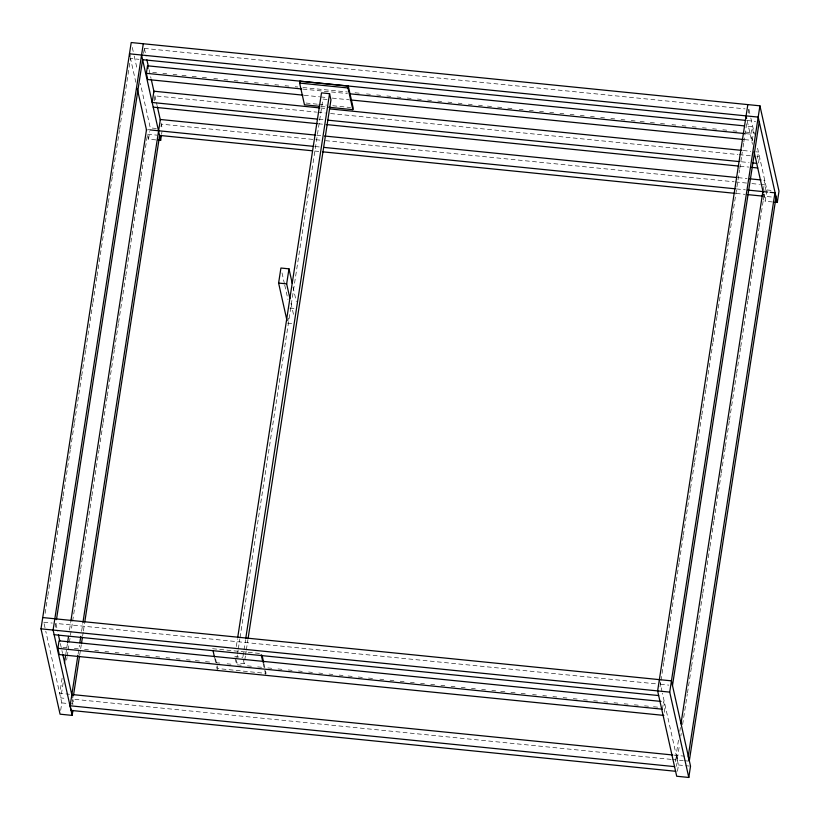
<?xml version="1.0" encoding="UTF-8"?>
<svg xmlns="http://www.w3.org/2000/svg" width="820" height="820" viewBox="0 0 820 820"><rect width="100%" height="100%" fill="white"/><g stroke="black" fill="none" stroke-linecap="round" stroke-linejoin="round"><path stroke-width="0.61" stroke-dasharray="4.1 3.07" d="M45.141 613.36L47.662 596.929M47.857 595.668L54.858 550.169M55.053 548.898L58.948 523.621M59.142 522.361L63.027 497.074M63.222 495.813L70.223 450.303M70.417 449.042L74.312 423.766M74.507 422.495L81.508 376.995M81.703 375.734L85.587 350.447M85.782 349.187L92.783 303.687M92.978 302.416L96.862 277.139M97.057 275.879L104.068 230.369M104.253 229.108L108.148 203.821M108.342 202.56L112.227 177.284M112.422 176.013L119.423 130.513M119.617 129.252L123.512 103.966M123.707 102.705L130.513 58.466L138.98 59.317M55.288 627.187L55.862 623.425L656.584 683.9M143.561 53.423L144.146 49.661M62.115 678.13L59.778 693.289L69.454 694.263M65.805 654.104L67.363 643.997M69.505 630.088L70.663 622.513M63.15 682.783L60.813 697.953L66.861 698.558M66.656 660.028L67.045 657.496M67.24 656.236L68.009 651.182M68.204 649.911L69.177 643.597M69.372 642.337L76.373 596.827M76.567 595.566L80.462 570.279M80.657 569.018L87.658 523.519M87.853 522.248L91.737 496.971M91.932 495.71L98.933 450.2M99.128 448.94L103.023 423.663M103.217 422.392L107.102 397.116M107.297 395.855L114.298 350.345M114.492 349.084L118.387 323.797M118.582 322.537L125.583 277.037M125.778 275.766L129.662 250.489M129.857 249.229L136.858 203.719M137.053 202.458L140.938 177.181M141.132 175.91L147.169 136.725M154.17 100.87L154.949 95.858L316.582 112.135M60.659 710.417L61.807 702.904L45.776 631.164M155.8 139.892L148.553 139.154L149.701 131.641M78.095 654.063L79.448 645.217M81.59 631.308L82.758 623.723M72.139 704.175L73.298 696.641M79.714 654.924L80.493 649.87M80.688 648.61L81.272 644.817M82.635 635.961L83.22 632.169M83.414 630.908L84.573 623.323M160.997 126.649L161.376 124.148L320.466 140.159M161.601 134.111L161.991 131.6M236.324 646.498L237.492 638.913M287.953 320.64L288.332 318.129M245.385 656.041L244.216 663.626L236.16 662.816L236.549 660.284M236.744 659.024L237.328 655.231M237.523 653.96L238.107 650.178M238.302 648.907L239.85 638.8M240.045 637.529L322.895 99.066L327.498 99.527M244.216 663.626L242.833 657.414L243.806 651.101M244.001 649.829L245.549 639.723M245.58 654.78L246.164 650.988M246.359 649.717L247.917 639.61M660.018 686.791L660.787 681.748M660.981 680.487L663.708 662.796M663.903 661.525L667.787 636.248M667.982 634.987L674.983 589.477M675.178 588.217L679.073 562.94M679.268 561.669L683.152 536.393M683.347 535.132L690.348 489.622M690.543 488.361L694.437 463.085M694.632 461.814L701.633 416.314M701.828 415.043L705.712 389.766M705.907 388.506L712.908 342.996M713.103 341.735L716.998 316.458M717.192 315.188L721.077 289.911M721.272 288.65L728.273 243.14M728.467 241.879L732.362 216.603M732.547 215.332L739.558 169.832M739.753 168.561L742.274 152.13M743.053 147.077L743.637 143.285M743.832 142.024L746.753 123.061M748.291 113.016L748.875 109.255M662.427 709.197L663.585 701.674L664.969 707.885L664.2 712.898M744.642 139.615L752.278 140.384L750.894 134.172L752.053 126.659L745.687 126.013M752.278 140.384L753.436 132.861L752.053 126.659M757.475 158.321L758.438 152.059L755.896 151.802M758.52 162.975L759.484 156.712L756.932 156.456M678.458 740.163L676.121 755.333L677.166 759.986L679.493 744.816M679.821 731.317L680.395 727.524M675.444 761.626L676.408 755.364L677.443 760.017L676.479 766.28M763.328 190.363L764.875 180.338L762.333 180.082M680.856 735.97L681.246 733.449M682.609 724.593L687.273 694.263M687.467 692.992L691.362 667.716M691.557 666.455L698.558 620.945M698.753 619.684L702.637 594.408M702.832 593.137L709.833 547.637M710.028 546.376L713.912 521.089M714.107 519.829L721.118 474.319M721.303 473.058L725.198 447.781M725.392 446.51L729.277 421.234M729.472 419.973L736.473 374.463M736.668 373.202L740.562 347.926M740.757 346.655L747.758 301.155M747.953 299.894L751.837 274.608M752.032 273.347L759.033 227.837M759.228 226.576L763.123 201.3M763.317 200.029L763.902 196.246L772.358 197.097M677.474 771.241L678.437 764.968L662.406 693.228M772.43 201.956L765.173 201.228L766.905 189.953L757.506 147.897M144.34 48.411L745.052 108.875M747.133 120.53L755.599 121.391M152.725 72.396L156.538 72.775M162.903 73.421L166.726 73.8M173.082 74.446L176.905 74.825M181.999 75.337L187.083 75.85M192.177 76.362L197.272 76.875M202.355 77.387L207.45 77.9M213.815 78.546L217.628 78.925M223.993 79.571L227.816 79.95M234.171 80.596L237.995 80.975M244.36 81.621L248.173 82M254.538 82.646L258.361 83.025M264.716 83.671L268.54 84.05M274.905 84.696L278.718 85.075M285.083 85.721L288.906 86.1M295.261 86.746L297.814 87.002M302.898 87.514L347.444 91.994M355.08 92.762L360.175 93.275M366.54 93.921L370.353 94.3M376.718 94.946L380.541 95.325M386.896 95.971L390.72 96.35M397.085 96.996L400.898 97.375M407.263 98.021L411.086 98.4M417.441 99.046L421.265 99.425M427.63 100.071L431.443 100.45M437.808 101.096L441.631 101.475M447.986 102.121L451.81 102.5M458.175 103.146L461.988 103.525M468.353 104.171L472.176 104.55M478.531 105.196L482.355 105.575M487.449 106.087L492.533 106.6M497.627 107.112L502.721 107.625M507.805 108.137L512.9 108.65M519.265 109.296L523.078 109.675M529.443 110.321L533.266 110.7M539.621 111.346L543.445 111.725M549.81 112.371L553.623 112.75M559.988 113.385L563.801 113.775M570.166 114.41L573.99 114.8M580.355 115.435L584.168 115.825M590.533 116.46L594.346 116.85M600.711 117.485L604.535 117.875M610.9 118.51L614.713 118.9M621.078 119.535L624.891 119.925M631.256 120.56L635.08 120.95M640.164 121.462L645.258 121.975M650.352 122.487L655.436 123M660.53 123.512L665.625 124.025M671.99 124.66L675.803 125.05M682.168 125.685L685.981 126.075M692.346 126.71L696.17 127.1M702.535 127.735L706.348 128.125M712.713 128.761L716.526 129.15M722.891 129.785L726.715 130.175M733.08 130.81L736.893 131.2M745.8 132.092L753.436 132.861M302.908 89.083L347.444 93.562M745.8 133.66L750.894 134.172M304.292 95.284L319.564 96.821M320.835 96.955L327.2 97.59M332.295 98.103L348.838 99.773M306.044 103.043L317.494 104.201M318.765 104.324L326.401 105.093M332.766 105.739L350.581 107.533M321.02 106.467L326.114 106.979M320.63 107.984L325.714 108.496M743.166 150.521L750.802 151.29M317.853 112.258L325.489 113.027M330.573 113.539L737.846 154.539M739.117 154.662L750.566 155.821M318.898 119.259L323.982 119.771M741.434 161.796L749.07 162.565M318.662 123.789L322.475 124.179M739.927 166.193L748.834 167.085M316.879 135.249L320.702 135.628M738.143 177.653L747.061 178.545M325.56 140.671L734.095 181.794M735.366 181.917L746.825 183.075M751.919 183.588L759.556 184.357M760.827 184.479L765.911 184.992L764.178 196.267L763.656 193.94M156.333 128.494L150.285 127.879L140.333 83.353M766.905 189.953L772.952 190.558M147.723 129.673L150.142 129.908M315.146 146.524L320.241 147.036M736.411 188.928L745.318 189.82M147.559 134.203L157.225 135.177M314.911 151.044L318.734 151.434M736.186 193.448L745.093 194.35M289.88 308.105L294.482 308.576M287.564 323.141L292.176 323.603M43.778 622.216L52.234 623.067M660.397 684.28L668.864 685.13M212.595 648.702L260.955 653.571M234.766 656.605L242.833 657.414M62.976 647.287L68.07 647.8M74.436 648.446L78.248 648.825M84.614 649.471L88.437 649.85M94.792 650.496L98.615 650.875M104.98 651.521L108.793 651.9M115.159 652.546L118.982 652.925M125.337 653.571L129.16 653.95M135.525 654.596L139.338 654.975M145.704 655.621L149.527 656M155.882 656.646L159.705 657.025M166.071 657.671L169.883 658.05M176.249 658.696L180.072 659.075M186.427 659.721L190.25 660.1M195.344 660.612L200.428 661.125M205.523 661.637L210.617 662.15M215.701 662.662L220.795 663.175M227.16 663.81L230.973 664.2M237.339 664.835L241.162 665.225M247.517 665.861L251.34 666.25M257.705 666.885L261.518 667.275M267.884 667.91L271.707 668.3M278.062 668.935L281.885 669.325M288.25 669.96L292.063 670.35M298.429 670.986L302.252 671.375M308.607 672.01L312.43 672.4M318.795 673.035L322.608 673.425M328.974 674.06L332.797 674.45M339.152 675.085L342.975 675.475M348.069 675.987L353.154 676.5M358.248 677.012L363.332 677.525M368.426 678.037L373.52 678.55M379.885 679.185L383.698 679.575M390.064 680.21L393.877 680.6M400.242 681.236L404.065 681.625M410.43 682.26L414.243 682.65M420.609 683.285L424.422 683.675M430.787 684.31L434.61 684.7M440.976 685.335L444.788 685.725M451.154 686.361L454.967 686.75M461.332 687.385L465.155 687.775M471.52 688.41L475.333 688.8M481.699 689.435L485.512 689.825M491.877 690.46L495.7 690.85M500.784 691.362L505.878 691.875M510.973 692.387L516.057 692.9M521.151 693.412L526.245 693.925M532.611 694.56L536.423 694.95M542.789 695.585L546.602 695.975M552.967 696.61L556.79 697M563.155 697.635L566.968 698.025M573.334 698.66L577.147 699.05M583.512 699.685L587.335 700.075M593.7 700.71L597.514 701.1M603.879 701.735L607.692 702.125M614.057 702.76L617.88 703.15M624.245 703.785L628.058 704.165M634.424 704.81L638.237 705.19M644.602 705.835L648.425 706.215M653.509 706.727L658.603 707.24M673.855 755.107L684.587 756.183M671.078 759.371L72.908 699.163L72.129 695.678M672.349 759.505L683.203 760.601M684.413 760.714L688.041 761.083M61.807 702.904L67.855 703.509M69.064 703.632L73.902 704.124L72.795 699.173M678.437 764.968L684.485 765.583M685.694 765.706L689.323 766.064M748.937 109.552L750.597 116.973M750.874 118.213L754.472 134.285M747.204 120.827L752.452 144.33M763.512 193.807L765.173 201.228M659.618 680.784L662.13 691.998M293.047 287.061L296.307 301.637M291.008 303.308L294.001 316.663M282.008 272.886L284.448 283.812M284.724 285.032L287.974 299.607M144.402 48.698L146.062 56.119M149.107 69.731L151.034 78.382M154.908 95.704L157.122 105.595M160.997 122.918L162.37 129.099M132.307 47.478L133.967 54.909M134.244 56.139L137.288 69.751M130.298 57.523L135.833 82.256M147.723 135.443L148.553 139.154M263.948 663.759L266.1 673.415L217.741 668.546L215.311 657.681M263.117 663.226L264.47 669.253M264.737 670.463L265.813 675.29M235.053 657.845L236.16 662.816M214.758 658.357L215.568 661.976M216.644 666.803L217.454 670.422M55.934 623.723L57.595 631.144M60.352 643.515L62.566 653.407M44.116 623.743L45.5 629.924"/><path stroke-width="1.23" d="M72.939 710.386L72.17 715.399L60.075 714.179L41 628.827L131.21 42.537L759.925 105.821L779 191.173L777.268 202.448L774.849 202.202M143.295 43.757L53.095 630.047L72.17 715.399M56.447 619.633L142.598 59.686L745.862 120.407M663.81 715.399L59.276 654.555L57.892 648.343L59.05 640.83L661.033 701.418M303.021 95.161L147.743 79.53L146.36 73.318L147.518 65.805L744.416 125.89M64.442 662.96L65.61 655.375M67.558 642.736L68.531 636.412M70.858 621.242L146.513 129.55M675.711 771.292L71.176 710.438L70.13 705.784L77.9 655.323M79.837 642.685L80.811 636.361M82.953 622.462L160.341 119.484L315.608 135.115M73.492 695.37L79.519 656.184M81.467 643.546L82.441 637.232M84.767 622.062L159.644 135.423L312.369 150.788M158.219 140.128L160.638 140.374L161.407 135.361M319.749 106.333L304.476 104.796L299.618 83.076L299.915 81.19L348.274 86.059L353.133 107.789L352.836 109.665L328.656 107.236M287.02 320.712L278.605 283.064L280.922 268.027L288.978 268.837L292.238 283.412M289.921 298.449L286.662 283.874L288.978 268.837M237.687 637.642L321.512 92.855L329.568 93.675L330.952 99.876L248.111 638.349M245.744 638.462L329.568 93.675M352.836 109.665L347.987 87.945L348.274 86.059M747.83 104.601L657.63 690.901L676.705 776.243L688.79 777.462L690.532 766.187L671.447 680.846L42.732 617.552M688.79 777.462L669.714 692.121L759.925 105.821M672.492 685.499L759.228 121.749M680.979 723.732L762.856 191.583M689.251 761.206L775.986 197.456L775.464 195.129M299.618 83.076L347.987 87.945M146.36 73.318L301.627 88.95M349.996 93.818L744.529 133.537M350.109 99.896L743.371 139.482M319.359 107.861L153.904 91.204L152.172 102.48L317.617 119.136M329.537 108.886L741.895 150.388M327.805 120.161L738.881 161.54M752.883 162.944L756.706 163.334M153.207 107.133L317.391 123.666M326.298 124.558L738.656 166.071M751.376 167.341L757.741 167.987M324.515 136.017L736.872 177.52M749.603 178.801L761.052 179.959M150.142 129.908L313.875 146.39M324.054 147.415L735.14 188.795M747.871 190.076L767.694 192.075M770.113 192.321L774.951 192.802L688.216 756.553L688.995 760.037M322.547 151.813L734.904 193.325M747.635 194.607L762.907 196.144M278.605 283.064L286.662 283.874M41 628.827L669.714 692.121M54.13 634.7L658.665 695.555M57.892 648.343L662.427 709.197M71.863 694.509L672.584 754.974M70.13 705.784L674.665 766.639M777.268 202.448L758.192 117.096L129.468 53.812L130.021 56.283M746.097 115.876L746.651 118.357M754.113 151.751L763.235 192.567M299.915 81.19L300.448 83.609M146.893 59.829L148.276 66.02M151.31 79.622L154.078 91.994M157.399 106.836L160.443 120.437M147.518 65.805L148.071 68.285M141.563 55.032L160.638 140.374M137.217 88.447L146.616 130.503M262.062 655.303L263.671 662.55M261.231 654.77L262.851 662.017M213.138 651.111L214.481 657.148M58.415 634.854L59.798 641.035M62.843 654.647L71.965 695.462"/></g></svg>
